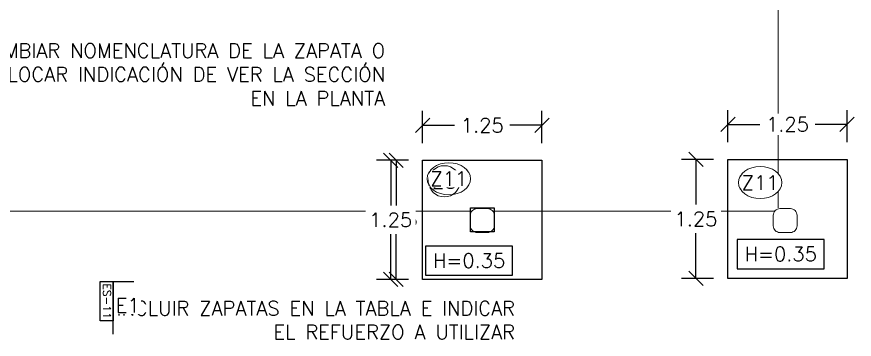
# Model space of a CAD drawing. Header units: metres. Extents: x -25 to 234, y -27 to 52.
# Drawn here: x 99.19 to 107.97, y 35.89 to 39.27 of the extents above; entities that cross this region are included whole.
import ezdxf

# ---------------------------------------------------------------- set-up
doc = ezdxf.new("R2010")
doc.units = ezdxf.units.M
doc.header["$LTSCALE"] = 0.1
doc.header["$MEASUREMENT"] = 0
doc.header["$PDMODE"] = 66
doc.linetypes.add('CONTINUA', pattern=[0])
for name, color, linetype, lineweight in [('0-S-GRID-IDEN', 1, 'Continuous', 9), ('A-WALL', 7, 'Continuous', 5), ('baños', 251, 'Continuous', 0), ('OBS. ESTRUCTURALES', 1, 'Continuous', 0), ('piso', 253, 'Continuous', 0)]:
    doc.layers.add(name, color=color, linetype=linetype, lineweight=lineweight)
for name, color, linetype in [('001-DIMTEXTO', 4, 'Continuous'), ('DIMENSIONES', 7, 'Continuous'), ('DIMTEXTO', 4, 'Continuous'), ('TEXTOS', 4, 'Continuous'), ('ZAPATAS', 6, 'Continuous')]:
    doc.layers.add(name, color=color, linetype=linetype)
doc.styles.add('SMPLEX', font='simplex.shx')
doc.styles.get("Standard").update_dxf_attribs({"font": 'arial.ttf'})
doc.dimstyles.new('DIM-75', dxfattribs={"dimscale": 0.75, "dimtxt": 0.2, "dimasz": 0.2, "dimexe": 0.2, "dimexo": 0.2, "dimgap": 0.1, "dimtad": 0, "dimtih": 1, "dimtoh": 1, "dimzin": 0, "dimdsep": 46, "dimtxsty": 'SMPLEX', "dimblk1": 'OBLIQUE', "dimblk2": 'OBLIQUE', "dimsah": 1, "dimcen": 0.2, "dimclrd": 4, "dimclre": 4, "dimclrt": 4, "dimadec": 0, "dimazin": 0, "dimtfac": 1, "dimtmove": 1, "dimatfit": 3, "dimldrblk": 'OPEN30', "dimfxl": 0.25, "dimfxlon": 1, "dimtfill": 1, "dimtolj": 1, "dimtzin": 0, "dimarcsym": 0})

# ---------------------------------------------------------------- blocks, each defined once
blk = doc.blocks.new('_Oblique')
at = {"color": 0, "linetype": 'ByBlock', "lineweight": -2}
blk.add_line((-0.5, -0.5), (0.5, 0.5), dxfattribs=at)
blk = doc.blocks.new('*D925')
at = {"layer": 'Defpoints', "color": 0, "linetype": 'CONTINUA', "transparency": 16777216}
for p in [(104.6924, 38.132), (103.4424, 37.7646), (104.6924, 37.7646)]:
    blk.add_point(p, dxfattribs=at)
at = {"layer": 'DIMENSIONES', "color": 4, "linetype": 'CONTINUA', "lineweight": -2, "transparency": 16777216}
for p, q in [((103.4424, 37.9445), (103.4424, 38.282)), ((104.6924, 37.9445), (104.6924, 38.282)), ((103.4424, 38.132), (103.7781, 38.132)), ((104.6924, 38.132), (104.3567, 38.132))]:
    blk.add_line(p, q, dxfattribs=at)
at = {"layer": 'DIMENSIONES', "color": 4, "linetype": 'CONTINUA', "lineweight": -2, "transparency": 16777216, "xscale": 0.15, "yscale": 0.15, "zscale": 0.15, "rotation": 180}
blk.add_blockref('_Oblique', (103.4424, 38.132), dxfattribs=at)
at = {"layer": 'DIMENSIONES', "color": 4, "linetype": 'CONTINUA', "lineweight": -2, "transparency": 16777216, "xscale": 0.15, "yscale": 0.15, "zscale": 0.15}
blk.add_blockref('_Oblique', (104.6924, 38.132), dxfattribs=at)
at = {"layer": 'DIMENSIONES', "color": 4, "linetype": 'CONTINUA', "transparency": 16777216, "insert": (104.0674, 38.132), "char_height": 0.15, "attachment_point": 5, "style": 'SMPLEX', "bg_fill": 3, "box_fill_scale": 1.25, "bg_fill_color": 256, "bg_fill_true_color": 13158600, "bg_fill_transparency": 0}
blk.add_mtext('\\A1;1.25', dxfattribs=at)
blk = doc.blocks.new('_Open30')
at = {"layer": 'DIMTEXTO', "color": 0, "lineweight": -2}
for p, q in [((-1, 0.268), (0, 0)), ((0, 0), (-1, -0.268)), ((0, 0), (-1, 0))]:
    blk.add_line(p, q, dxfattribs=at)
blk = doc.blocks.new('*D926')
at = {"layer": 'Defpoints', "color": 0, "linetype": 'CONTINUA', "transparency": 16777216}
for p in [(103.1647, 37.7646), (103.4424, 37.7646), (103.4424, 36.5146)]:
    blk.add_point(p, dxfattribs=at)
at = {"layer": 'DIMENSIONES', "color": 4, "linetype": 'CONTINUA', "lineweight": -2, "transparency": 16777216}
for p, q in [((103.2924, 37.7646), (103.0147, 37.7646)), ((103.1647, 37.7646), (103.1647, 37.2896)), ((103.1647, 36.5146), (103.1647, 36.9896)), ((103.2924, 36.5146), (103.0147, 36.5146))]:
    blk.add_line(p, q, dxfattribs=at)
at = {"layer": 'DIMENSIONES', "color": 4, "linetype": 'CONTINUA', "lineweight": -2, "transparency": 16777216, "xscale": 0.15, "yscale": 0.15, "zscale": 0.15}
for p, rotation in [((103.1647, 37.7646), 90), ((103.1647, 36.5146), 270)]:
    blk.add_blockref('_Oblique', p, dxfattribs=dict(at, rotation=rotation))
at = {"layer": 'DIMENSIONES', "color": 4, "linetype": 'CONTINUA', "transparency": 16777216, "insert": (103.1647, 37.1396), "char_height": 0.15, "attachment_point": 5, "style": 'SMPLEX', "bg_fill": 3, "box_fill_scale": 1.25, "bg_fill_color": 256, "bg_fill_true_color": 13158600, "bg_fill_transparency": 0}
blk.add_mtext('\\A1;1.25', dxfattribs=at)
blk = doc.blocks.new('PL BASE 1N NASAS 09')
at = {"layer": 'A-WALL'}
for points in [[(-106.3861, -47.2748), (-106.2761, -47.2748, 0.414214), (-106.2061, -47.2048), (-106.2061, -47.0948, 0.414214), (-106.2761, -47.0248), (-106.3861, -47.0248, 0.414214), (-106.4561, -47.0948), (-106.4561, -47.2048, 0.414214)], [(-103.2111, -47.2748), (-103.1011, -47.2748, 0.414214), (-103.0311, -47.2048), (-103.0311, -47.0948, 0.414214), (-103.1011, -47.0248), (-103.2111, -47.0248, 0.414214), (-103.2811, -47.0948), (-103.2811, -47.2048, 0.414214)]]:
    blk.add_lwpolyline(points, format="xyb", close=True, dxfattribs=at)
at = {"layer": 'piso'}
for p, q in [((-103.2311, -43.462), (-103.2311, -47.0178)), ((-111.8253, -47.0498), (-106.4397, -47.0498)), ((-106.2225, -47.0498), (-103.2716, -47.0498))]:
    blk.add_line(p, q, dxfattribs=at)
blk = doc.blocks.new('*D1034')
at = {"layer": 'Defpoints', "color": 0, "linetype": 'CONTINUA', "transparency": 16777216}
for p in [(109.6741, -12.9081), (108.4241, -13.2754), (109.6741, -13.2754)]:
    blk.add_point(p, dxfattribs=at)
at = {"layer": 'DIMENSIONES', "color": 4, "linetype": 'CONTINUA', "lineweight": -2, "transparency": 16777216}
for p, q in [((108.4241, -13.0956), (108.4241, -12.7581)), ((109.6741, -13.0956), (109.6741, -12.7581)), ((108.4241, -12.9081), (108.7598, -12.9081)), ((109.6741, -12.9081), (109.3384, -12.9081))]:
    blk.add_line(p, q, dxfattribs=at)
at = {"layer": 'DIMENSIONES', "color": 4, "linetype": 'CONTINUA', "lineweight": -2, "transparency": 16777216, "xscale": 0.15, "yscale": 0.15, "zscale": 0.15, "rotation": 180}
blk.add_blockref('_Oblique', (108.4241, -12.9081), dxfattribs=at)
at = {"layer": 'DIMENSIONES', "color": 4, "linetype": 'CONTINUA', "lineweight": -2, "transparency": 16777216, "xscale": 0.15, "yscale": 0.15, "zscale": 0.15}
blk.add_blockref('_Oblique', (109.6741, -12.9081), dxfattribs=at)
at = {"layer": 'DIMENSIONES', "color": 4, "linetype": 'CONTINUA', "transparency": 16777216, "insert": (109.0491, -12.9081), "char_height": 0.15, "attachment_point": 5, "style": 'SMPLEX', "bg_fill": 3, "box_fill_scale": 1.25, "bg_fill_color": 256, "bg_fill_true_color": 13158600, "bg_fill_transparency": 0}
blk.add_mtext('\\A1;1.25', dxfattribs=at)
blk = doc.blocks.new('*D1035')
at = {"layer": 'Defpoints', "color": 0, "linetype": 'CONTINUA', "transparency": 16777216}
for p in [(108.0892, -13.2754), (108.4241, -13.2754), (108.4241, -14.5254)]:
    blk.add_point(p, dxfattribs=at)
at = {"layer": 'DIMENSIONES', "color": 4, "linetype": 'CONTINUA', "lineweight": -2, "transparency": 16777216}
for p, q in [((108.2741, -13.2754), (107.9392, -13.2754)), ((108.0892, -13.2754), (108.0892, -13.7504)), ((108.0892, -14.5254), (108.0892, -14.0504)), ((108.2741, -14.5254), (107.9392, -14.5254))]:
    blk.add_line(p, q, dxfattribs=at)
at = {"layer": 'DIMENSIONES', "color": 4, "linetype": 'CONTINUA', "lineweight": -2, "transparency": 16777216, "xscale": 0.15, "yscale": 0.15, "zscale": 0.15}
for p, rotation in [((108.0892, -13.2754), 90), ((108.0892, -14.5254), 270)]:
    blk.add_blockref('_Oblique', p, dxfattribs=dict(at, rotation=rotation))
at = {"layer": 'DIMENSIONES', "color": 4, "linetype": 'CONTINUA', "transparency": 16777216, "insert": (108.0892, -13.9004), "char_height": 0.15, "attachment_point": 5, "style": 'SMPLEX', "bg_fill": 3, "box_fill_scale": 1.25, "bg_fill_color": 256, "bg_fill_true_color": 13158600, "bg_fill_transparency": 0}
blk.add_mtext('\\A1;1.25', dxfattribs=at)
blk = doc.blocks.new('*D1117')
at = {"layer": 'Defpoints', "color": 0, "linetype": 'CONTINUA', "transparency": 16777216}
for p in [(112.8741, -12.8983), (111.6241, -13.2656), (112.8741, -13.2656)]:
    blk.add_point(p, dxfattribs=at)
at = {"layer": 'DIMENSIONES', "color": 4, "linetype": 'CONTINUA', "lineweight": -2, "transparency": 16777216}
for p, q in [((111.6241, -13.0858), (111.6241, -12.7483)), ((112.8741, -13.0858), (112.8741, -12.7483)), ((111.6241, -12.8983), (111.9598, -12.8983)), ((112.8741, -12.8983), (112.5384, -12.8983))]:
    blk.add_line(p, q, dxfattribs=at)
at = {"layer": 'DIMENSIONES', "color": 4, "linetype": 'CONTINUA', "lineweight": -2, "transparency": 16777216, "xscale": 0.15, "yscale": 0.15, "zscale": 0.15, "rotation": 180}
blk.add_blockref('_Oblique', (111.6241, -12.8983), dxfattribs=at)
at = {"layer": 'DIMENSIONES', "color": 4, "linetype": 'CONTINUA', "lineweight": -2, "transparency": 16777216, "xscale": 0.15, "yscale": 0.15, "zscale": 0.15}
blk.add_blockref('_Oblique', (112.8741, -12.8983), dxfattribs=at)
at = {"layer": 'DIMENSIONES', "color": 4, "linetype": 'CONTINUA', "transparency": 16777216, "insert": (112.2491, -12.8983), "char_height": 0.15, "attachment_point": 5, "style": 'SMPLEX', "bg_fill": 3, "box_fill_scale": 1.25, "bg_fill_color": 256, "bg_fill_true_color": 13158600, "bg_fill_transparency": 0}
blk.add_mtext('\\A1;1.25', dxfattribs=at)
blk = doc.blocks.new('*D1118')
at = {"layer": 'Defpoints', "color": 0, "linetype": 'CONTINUA', "transparency": 16777216}
for p in [(111.2892, -13.2656), (111.6241, -13.2656), (111.6241, -14.5156)]:
    blk.add_point(p, dxfattribs=at)
at = {"layer": 'DIMENSIONES', "color": 4, "linetype": 'CONTINUA', "lineweight": -2, "transparency": 16777216}
for p, q in [((111.4741, -13.2656), (111.1392, -13.2656)), ((111.2892, -13.2656), (111.2892, -13.7406)), ((111.2892, -14.5156), (111.2892, -14.0406)), ((111.4741, -14.5156), (111.1392, -14.5156))]:
    blk.add_line(p, q, dxfattribs=at)
at = {"layer": 'DIMENSIONES', "color": 4, "linetype": 'CONTINUA', "lineweight": -2, "transparency": 16777216, "xscale": 0.15, "yscale": 0.15, "zscale": 0.15}
for p, rotation in [((111.2892, -13.2656), 90), ((111.2892, -14.5156), 270)]:
    blk.add_blockref('_Oblique', p, dxfattribs=dict(at, rotation=rotation))
at = {"layer": 'DIMENSIONES', "color": 4, "linetype": 'CONTINUA', "transparency": 16777216, "insert": (111.2892, -13.8906), "char_height": 0.15, "attachment_point": 5, "style": 'SMPLEX', "bg_fill": 3, "box_fill_scale": 1.25, "bg_fill_color": 256, "bg_fill_true_color": 13158600, "bg_fill_transparency": 0}
blk.add_mtext('\\A1;1.25', dxfattribs=at)
blk = doc.blocks.new('A$Cac76d8b6')
at = {"layer": 'DIMTEXTO', "color": 4}
blk.add_lwpolyline([(23.17, 12.8299), (22.2576, 12.8299), (22.2576, 12.5243), (23.17, 12.5243)], close=True, dxfattribs=at)
at = {"layer": 'TEXTOS', "color": 6, "linetype": 'Continuous', "ltscale": 0.01}
blk.add_line((15.5789, 12.3921), (15.9324, 12.3921), dxfattribs=at)
at = {"layer": 'ZAPATAS', "lineweight": 25}
for points in [[(18.959, 13.6626), (20.209, 13.6626), (20.209, 12.4126), (18.959, 12.4126)], [(22.159, 13.6725), (23.409, 13.6725), (23.409, 12.4225), (22.159, 12.4225)]]:
    blk.add_lwpolyline(points, close=True, dxfattribs=at)
at = {"layer": 'DIMTEXTO', "color": 4, "lineweight": -3, "insert": (15.8674, 12.1403), "char_height": 0.15, "attachment_point": 5, "style": 'SMPLEX', "bg_fill": 3, "box_fill_scale": 1.1, "bg_fill_color": 256, "bg_fill_true_color": 13158600, "bg_fill_transparency": 0}
blk.add_mtext('E1', dxfattribs=at)
at = {"layer": 'TEXTOS', "color": 5, "linetype": 'Continuous', "ltscale": 0.01}
blk.add_line((15.7149, 11.8379), (15.7149, 12.3921), dxfattribs=at)
at = {"layer": 'TEXTOS', "color": 8, "linetype": 'Continuous', "ltscale": 0.01}
blk.add_lwpolyline([(15.5789, 12.3921), (15.7149, 12.3921), (15.7149, 11.977), (15.5789, 11.977)], close=True, dxfattribs=at)
at = {"layer": 'DIMTEXTO', "color": 4, "char_height": 0.15, "attachment_point": 5, "rotation": 0, "style": 'SMPLEX', "bg_fill": 3, "box_fill_scale": 1.1, "bg_fill_color": 256, "bg_fill_true_color": 13158600, "bg_fill_transparency": 0}
for s, insert in [('\\A1;Z11', (19.2337, 13.4688)), ('\\A1;Z11', (22.4976, 13.4287)), ('\\A1;H=0.35', (22.7132, 12.6789))]:
    blk.add_mtext(s, dxfattribs=dict(at, insert=insert))
at = {"layer": 'TEXTOS', "color": 4, "ltscale": 0.5, "insert": (15.6504, 12.1857), "char_height": 0.0825, "attachment_point": 5, "rotation": 270, "style": 'SMPLEX'}
blk.add_mtext('ES-11', dxfattribs=at)
at = {"layer": 'DIMENSIONES', "linetype": 'CONTINUA'}
for base, p1, p2, picture, middle in [((20.209, 14.03), (18.959, 13.6626), (20.209, 13.6626), '*D1034', (19.584, 14.03)), ((23.409, 14.0398), (22.159, 13.6725), (23.409, 13.6725), '*D1117', (22.784, 14.0398))]:
    dim = blk.add_linear_dim(base=base, p1=p1, p2=p2, dimstyle='DIM-75', dxfattribs=at)
    dim.commit()
    dim.dimension.update_dxf_attribs({"geometry": picture, "text_midpoint": middle, "insert": (-89.4651, 26.938)})
at = {"layer": '0-S-GRID-IDEN'}
for centre in [(19.2337, 13.4688), (22.4976, 13.4287)]:
    blk.add_ellipse(centre, major_axis=(0.2285, 0), ratio=0.736432, dxfattribs=at)
at = {"layer": 'DIMENSIONES', "linetype": 'CONTINUA'}
for base, p1, p2, picture, middle in [((18.6241, 13.6626), (18.959, 12.4126), (18.959, 13.6626), '*D1035', (18.6241, 13.0376)), ((21.8241, 13.6725), (22.159, 12.4225), (22.159, 13.6725), '*D1118', (21.8241, 13.0475))]:
    dim = blk.add_linear_dim(base=base, p1=p1, p2=p2, angle=90, dimstyle='DIM-75', dxfattribs=at)
    dim.commit()
    dim.dimension.update_dxf_attribs({"geometry": picture, "text_midpoint": middle, "insert": (-89.4651, 26.938)})
at = {"layer": 'DIMTEXTO', "color": 4}
blk.add_lwpolyline([(19.9026, 12.7611), (18.9901, 12.7611), (18.9901, 12.4555), (19.9026, 12.4555)], close=True, dxfattribs=at)
at = {"layer": 'DIMTEXTO', "color": 4, "insert": (19.4457, 12.6101), "char_height": 0.15, "attachment_point": 5, "rotation": 0, "style": 'SMPLEX', "bg_fill": 3, "box_fill_scale": 1.1, "bg_fill_color": 256, "bg_fill_true_color": 13158600, "bg_fill_transparency": 0}
blk.add_mtext('\\A1;H=0.35', dxfattribs=at)

msp = doc.modelspace()

# ---------------------------------------------------------------- linework, layer by layer
at = {"layer": '001-DIMTEXTO', "linetype": 'CONTINUA'}
msp.add_lwpolyline([(103.9424, 37.2646), (104.1924, 37.2646), (104.1924, 37.0146), (103.9424, 37.0146)], close=True, dxfattribs=at)
at = {"layer": 'ZAPATAS', "lineweight": 25}
msp.add_lwpolyline([(103.4424, 37.7646), (104.6924, 37.7646), (104.6924, 36.5146), (103.4424, 36.5146)], close=True, dxfattribs=at)

# ---------------------------------------------------------------- texts
at = {"layer": 'OBS. ESTRUCTURALES', "color": 2, "linetype": 'CONTINUA', "char_height": 0.15, "width": 4.628637, "attachment_point": 9}
for s, insert in [('{\\Fromans|c0;CAMBIAR NOMENCLATURA DE LA ZAPATA O COLOCAR INDICACIÓN DE VER LA SECCIÓN EN LA PLANTA}', (103.0494, 38.3401)), ('{\\Fromans|c0;INCLUIR ZAPATAS EN LA TABLA E INDICAR EL REFUERZO A UTILIZAR}', (104.4108, 35.8866))]:
    msp.add_mtext(s, dxfattribs=dict(at, insert=insert))

# ---------------------------------------------------------------- next in the draw order: texts
at = {"layer": 'DIMTEXTO', "color": 4, "insert": (103.67, 37.5439), "char_height": 0.15, "attachment_point": 5, "rotation": 0, "style": 'SMPLEX', "bg_fill": 3, "box_fill_scale": 1.1, "bg_fill_color": 256, "bg_fill_true_color": 13158600, "bg_fill_transparency": 0}
msp.add_mtext('\\A1;Z8', dxfattribs=at)

# ---------------------------------------------------------------- next in the draw order: dimensions: what is measured, and where the dimension line sits
at = {"layer": 'DIMENSIONES', "linetype": 'CONTINUA'}
dim = msp.add_linear_dim(base=(104.6924, 38.132), p1=(103.4424, 37.7646), p2=(104.6924, 37.7646), dimstyle='DIM-75', dxfattribs=at)
dim.commit()
dim.dimension.update_dxf_attribs({"geometry": '*D925', "text_midpoint": (104.0674, 38.132)})

# ---------------------------------------------------------------- next in the draw order: linework, layer by layer
at = {"layer": '0-S-GRID-IDEN'}
msp.add_circle((103.67, 37.5439), 0.164, dxfattribs=at)

# ---------------------------------------------------------------- next in the draw order: dimensions: what is measured, and where the dimension line sits
at = {"layer": 'DIMENSIONES', "linetype": 'CONTINUA'}
dim = msp.add_linear_dim(base=(103.1647, 37.7646), p1=(103.4424, 36.5146), p2=(103.4424, 37.7646), angle=90, dimstyle='DIM-75', dxfattribs=at)
dim.commit()
dim.dimension.update_dxf_attribs({"geometry": '*D926', "text_midpoint": (103.1647, 37.1396)})

# ---------------------------------------------------------------- next in the draw order: linework, layer by layer
at = {"layer": 'DIMTEXTO', "color": 4}
msp.add_lwpolyline([(104.386, 36.8631), (103.4735, 36.8631), (103.4735, 36.5575), (104.386, 36.5575)], close=True, dxfattribs=at)

# ---------------------------------------------------------------- next in the draw order: texts
at = {"layer": 'DIMTEXTO', "color": 4, "insert": (103.9291, 36.7121), "char_height": 0.15, "attachment_point": 5, "rotation": 0, "style": 'SMPLEX', "bg_fill": 3, "box_fill_scale": 1.1, "bg_fill_color": 256, "bg_fill_true_color": 13158600, "bg_fill_transparency": 0}
msp.add_mtext('\\A1;H=0.35', dxfattribs=at)

# ---------------------------------------------------------------- next in the draw order: block references
at = {"layer": 'baños'}
msp.add_blockref('PL BASE 1N NASAS 09', (210.3991, 84.2818), dxfattribs=at)

# ---------------------------------------------------------------- next in the draw order: block references
at = {"layer": '001-DIMTEXTO', "linetype": 'CONTINUA'}
msp.add_blockref('A$Cac76d8b6', (84.4834, 24.102), dxfattribs=at)

doc.saveas('drawing.dxf')
